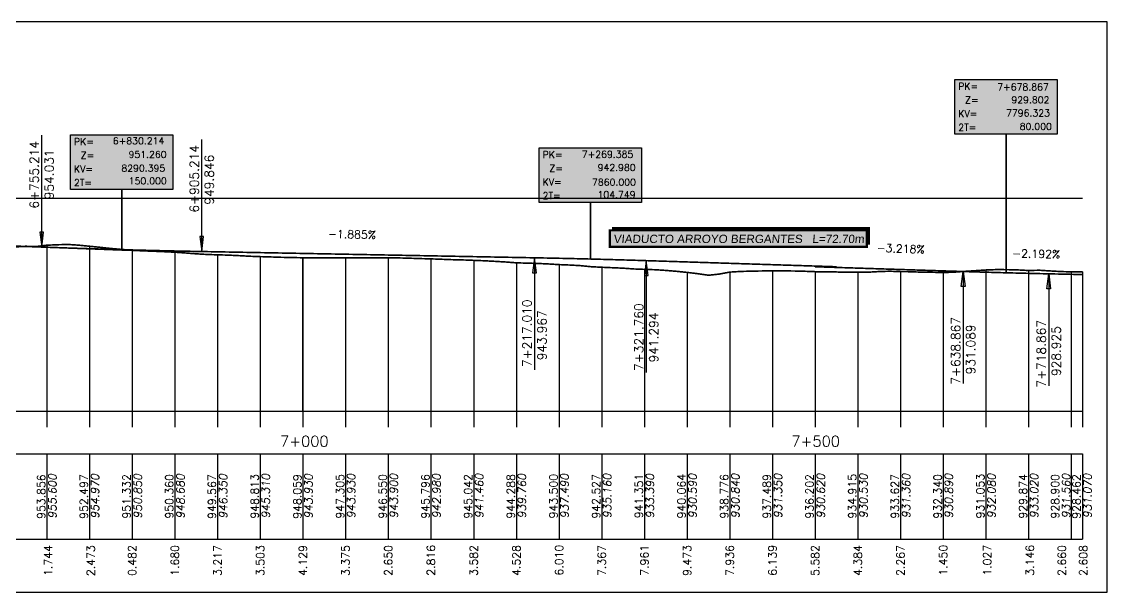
# Model space of a CAD drawing. Header units: metres. Extents: x 750563 to 756046, y 4495933 to 4497284.
# Drawn here: x 755842.5 to 756046, y 4496207.5 to 4496314.5 of the extents above; entities that cross this region are included whole.
import ezdxf
from ezdxf.enums import TextEntityAlignment as Align

# ---------------------------------------------------------------- set-up
doc = ezdxf.new("R2010")
doc.units = ezdxf.units.M
doc.layers.add('00_HOJAS', color=250, linetype='Continuous', plot=False)
for name, color, linetype in [('CARTELES', 160, 'Continuous'), ('L40', 5, 'Continuous'), ('L60', 252, 'Continuous'), ('M999L61', 36, 'Continuous'), ('M999L62', 160, 'Continuous'), ('R0', 7, 'Continuous'), ('R4', 7, 'Continuous'), ('S1060', 7, 'Continuous'), ('S558', 36, 'Continuous'), ('S559', 160, 'Continuous'), ('S561', 90, 'Continuous'), ('S562', 10, 'Continuous'), ('S901', 7, 'Continuous')]:
    doc.layers.add(name, color=color, linetype=linetype)
doc.layers.add('SOMBREADOS', color=7, linetype='Continuous', true_color=0xf2ecd9)
doc.styles.add('ARIAL', font='arial.ttf', dxfattribs={"oblique": 5.0006})
doc.styles.get("Standard").update_dxf_attribs({"font": 'simplex.shx'})

msp = doc.modelspace()

# ---------------------------------------------------------------- hatches: boundary and pattern name
at = {"layer": 'CARTELES'}
msp.add_hatch(color=255, dxfattribs=at).paths.add_polyline_path([(755952.75846, 4496275.40666), (756000.90991, 4496275.40666), (756000.90991, 4496272.28165), (755952.75846, 4496272.28165)])
at = {"layer": 'SOMBREADOS'}
for points in [[(756027.01956, 4496267.41347), (756027.01956, 4496293.44721), (756018.82756, 4496293.44721), (756017.41956, 4496293.44721), (756017.41956, 4496303.68721), (756036.61956, 4496303.68721), (756036.61956, 4496293.44721), (756027.01956, 4496293.44721)], [(755861.28909, 4496271.70497), (755861.28909, 4496283.07731), (755853.09709, 4496283.07731), (755851.68909, 4496283.07731), (755851.68909, 4496293.31731), (755870.88909, 4496293.31731), (755870.88909, 4496283.07731), (755861.28909, 4496283.07731)], [(755949.12308, 4496270.04872), (755949.12308, 4496280.62901), (755940.93108, 4496280.62901), (755939.52308, 4496280.62901), (755939.52308, 4496290.86901), (755958.72308, 4496290.86901), (755958.72308, 4496280.62901), (755949.12308, 4496280.62901)]]:
    msp.add_hatch(color=256, dxfattribs=at).paths.add_polyline_path(points)

# ---------------------------------------------------------------- linework, layer by layer
at = {"layer": '00_HOJAS'}
msp.add_lwpolyline([(756045.99128, 4496314.54099), (755664.9913, 4496314.54099), (755664.9913, 4496207.48814), (756045.99128, 4496207.48814)], close=True, dxfattribs=at)
at = {"layer": 'CARTELES', "color": 3, "const_width": 0.41667}
msp.add_lwpolyline([(755953.17513, 4496275.82332), (756001.32658, 4496275.82332), (756001.32658, 4496272.69832)], dxfattribs=at)
msp.add_lwpolyline([(755952.75846, 4496275.40666), (756000.90991, 4496275.40666), (756000.90991, 4496272.28165), (755952.75846, 4496272.28165)], close=True, dxfattribs=at)
at = {"layer": 'L40'}
for points in [[(755846.28909, 4496272.25917), (755846.28909, 4496272.25917), (755861.28909, 4496271.70497), (755876.28909, 4496271.42226)], [(755938.64822, 4496270.24648), (755938.64822, 4496270.24648), (755949.12308, 4496270.04872), (755959.59793, 4496269.71181)], [(756019.01956, 4496267.67079), (756019.01956, 4496267.67079), (756027.01956, 4496267.41347), (756035.01956, 4496267.23818)]]:
    msp.add_lwpolyline(points, dxfattribs=at)
at = {"layer": 'L60'}
for p, q in [((755695.24612, 4496281.45302), (755995.24612, 4496281.45302)), ((755991.24612, 4496281.45302), (756041.35013, 4496281.45302)), ((755847.24612, 4496272.60732), (755847.24612, 4496241.45302)), ((755855.24612, 4496272.41444), (755855.24612, 4496241.45302)), ((755863.24612, 4496271.64345), (755863.24612, 4496241.45302)), ((755871.24612, 4496271.29237), (755871.24612, 4496241.45302)), ((755879.24612, 4496270.80556), (755879.24612, 4496241.45302)), ((755887.24612, 4496270.46425), (755887.24612, 4496241.45302)), ((755895.24612, 4496241.45302), (755895.24612, 4496270.25185)), ((755895.24612, 4496270.25185), (755895.24612, 4496241.45302)), ((755903.24612, 4496270.23818), (755903.24612, 4496241.45302)), ((755911.24612, 4496270.23573), (755911.24612, 4496241.45302)), ((755919.24612, 4496270.04335), (755919.24612, 4496241.45302)), ((755927.24612, 4496269.76943), (755927.24612, 4496241.45302)), ((755935.24612, 4496269.30116), (755935.24612, 4496241.45302)), ((755943.24612, 4496268.9662), (755943.24612, 4496241.45302)), ((755951.24612, 4496268.46962), (755951.24612, 4496241.45302)), ((755959.24612, 4496268.07362), (755959.24612, 4496241.45302)), ((755967.24612, 4496267.50527), (755967.24612, 4496241.45302)), ((755975.24612, 4496267.56191), (755975.24612, 4496241.45302)), ((755983.24612, 4496267.7953), (755983.24612, 4496241.45302)), ((755991.24612, 4496267.64638), (755991.24612, 4496241.45302)), ((755991.24612, 4496267.58925), (755991.24612, 4496241.45302)), ((755999.24612, 4496267.54042), (755999.24612, 4496241.45302)), ((756007.24612, 4496267.64882), (756007.24612, 4496241.45302)), ((756023.24612, 4496267.96278), (756023.24612, 4496241.45302)), ((756031.24612, 4496267.86122), (756031.24612, 4496241.45302)), ((756039.24612, 4496267.60732), (756039.24612, 4496241.45302)), ((756041.35013, 4496267.61757), (756041.35013, 4496241.45302)), ((756015.24612, 4496267.47597), (756015.24612, 4496241.45302)), ((755695.24612, 4496241.45302), (755995.24612, 4496241.45302)), ((755847.24612, 4496242.45302), (755847.24612, 4496238.45302)), ((755855.24612, 4496242.45302), (755855.24612, 4496238.45302)), ((755863.24612, 4496242.45302), (755863.24612, 4496238.45302)), ((755871.24612, 4496242.45302), (755871.24612, 4496238.45302)), ((755879.24612, 4496242.45302), (755879.24612, 4496238.45302)), ((755887.24612, 4496242.45302), (755887.24612, 4496238.45302)), ((755895.24612, 4496242.45302), (755895.24612, 4496238.45302)), ((755903.24612, 4496242.45302), (755903.24612, 4496238.45302)), ((755911.24612, 4496242.45302), (755911.24612, 4496238.45302)), ((755919.24612, 4496242.45302), (755919.24612, 4496238.45302)), ((755927.24612, 4496242.45302), (755927.24612, 4496238.45302)), ((755935.24612, 4496242.45302), (755935.24612, 4496238.45302)), ((755943.24612, 4496242.45302), (755943.24612, 4496238.45302)), ((755951.24612, 4496242.45302), (755951.24612, 4496238.45302)), ((755959.24612, 4496242.45302), (755959.24612, 4496238.45302)), ((755967.24612, 4496242.45302), (755967.24612, 4496238.45302)), ((755975.24612, 4496242.45302), (755975.24612, 4496238.45302)), ((755983.24612, 4496242.45302), (755983.24612, 4496238.45302)), ((755991.24612, 4496242.45302), (755991.24612, 4496238.45302)), ((755991.24612, 4496242.45302), (755991.24612, 4496238.45302)), ((755991.24612, 4496241.45302), (756041.35013, 4496241.45302)), ((755999.24612, 4496242.45302), (755999.24612, 4496238.45302)), ((756007.24612, 4496242.45302), (756007.24612, 4496238.45302)), ((756015.24612, 4496242.45302), (756015.24612, 4496238.45302)), ((756023.24612, 4496242.45302), (756023.24612, 4496238.45302)), ((756031.24612, 4496242.45302), (756031.24612, 4496238.45302)), ((756039.24612, 4496242.45302), (756039.24612, 4496238.45302)), ((756041.35013, 4496242.45302), (756041.35013, 4496238.45302)), ((755695.24612, 4496233.45302), (755995.24612, 4496233.45302)), ((755847.24612, 4496233.45302), (755847.24612, 4496217.45302)), ((755855.24612, 4496233.45302), (755855.24612, 4496217.45302)), ((755863.24612, 4496233.45302), (755863.24612, 4496217.45302)), ((755871.24612, 4496233.45302), (755871.24612, 4496217.45302)), ((755879.24612, 4496233.45302), (755879.24612, 4496217.45302)), ((755887.24612, 4496233.45302), (755887.24612, 4496217.45302)), ((755895.24612, 4496233.45302), (755895.24612, 4496217.45302)), ((755903.24612, 4496233.45302), (755903.24612, 4496217.45302)), ((755911.24612, 4496233.45302), (755911.24612, 4496217.45302)), ((755919.24612, 4496233.45302), (755919.24612, 4496217.45302)), ((755927.24612, 4496233.45302), (755927.24612, 4496217.45302)), ((755935.24612, 4496233.45302), (755935.24612, 4496217.45302)), ((755943.24612, 4496233.45302), (755943.24612, 4496217.45302)), ((755951.24612, 4496233.45302), (755951.24612, 4496217.45302)), ((755959.24612, 4496233.45302), (755959.24612, 4496217.45302)), ((755967.24612, 4496233.45302), (755967.24612, 4496217.45302)), ((755975.24612, 4496233.45302), (755975.24612, 4496217.45302)), ((755983.24612, 4496233.45302), (755983.24612, 4496217.45302)), ((755991.24612, 4496233.45302), (756041.35013, 4496233.45302)), ((755991.24612, 4496233.45302), (755991.24612, 4496217.45302)), ((755991.24612, 4496233.45302), (755991.24612, 4496217.45302)), ((755999.24612, 4496233.45302), (755999.24612, 4496217.45302)), ((756007.24612, 4496233.45302), (756007.24612, 4496217.45302)), ((756015.24612, 4496233.45302), (756015.24612, 4496217.45302)), ((756023.24612, 4496233.45302), (756023.24612, 4496217.45302)), ((756031.24612, 4496233.45302), (756031.24612, 4496217.45302)), ((756039.24612, 4496233.45302), (756039.24612, 4496217.45302)), ((756041.35013, 4496233.45302), (756041.35013, 4496217.45302)), ((755695.24612, 4496217.45302), (755995.24612, 4496217.45302)), ((755991.24612, 4496217.45302), (756041.35013, 4496217.45302))]:
    msp.add_line(p, q, dxfattribs=at)
at = {"layer": 'M999L61', "const_width": 0.3, "flags": 128}
for points in [[(755841.24612, 4496272.2748), (755843.24612, 4496272.41005), (755845.24612, 4496272.3578), (755847.24612, 4496272.60732), (755849.24612, 4496272.69569), (755851.24612, 4496272.7455), (755853.24612, 4496272.61122), (755855.24612, 4496272.41444), (755857.24612, 4496272.20888), (755859.24612, 4496271.99306), (755861.24612, 4496271.82118), (755863.24612, 4496271.64345), (755865.24612, 4496271.54677), (755867.24612, 4496271.47304), (755869.24612, 4496271.39052), (755871.24612, 4496271.29237), (755873.24612, 4496271.14882), (755875.24612, 4496270.99111), (755877.24612, 4496270.87001), (755879.24612, 4496270.80556), (755881.24612, 4496270.74452), (755883.24612, 4496270.6498), (755885.24612, 4496270.53505), (755887.24612, 4496270.46425), (755889.24612, 4496270.40468), (755891.24612, 4496270.33486), (755893.24612, 4496270.2953), (755895.24612, 4496270.25185), (755897.24612, 4496270.24208), (755899.24612, 4496270.24208), (755901.24612, 4496270.24062), (755903.24612, 4496270.23818), (755905.24612, 4496270.23622), (755907.24612, 4496270.23671), (755909.24612, 4496270.23818), (755911.24612, 4496270.23573), (755913.24612, 4496270.2206), (755915.24612, 4496270.16396), (755917.24612, 4496270.09755), (755919.24612, 4496270.04335), (755921.24612, 4496269.96816), (755923.24612, 4496269.89198), (755925.24612, 4496269.84316), (755927.24612, 4496269.76943), (755929.24612, 4496269.68837), (755931.24612, 4496269.57753), (755933.24612, 4496269.45888), (755935.24612, 4496269.30116), (755937.24612, 4496269.24111), (755939.24612, 4496269.18349), (755941.24612, 4496269.09218), (755943.24612, 4496268.9662), (755945.24612, 4496268.8871), (755947.24612, 4496268.77431), (755949.24612, 4496268.57558), (755951.24612, 4496268.46962), (755953.24612, 4496268.38417), (755955.24612, 4496268.29872), (755957.24612, 4496268.15175), (755959.24612, 4496268.07362), (755961.24612, 4496268.00771), (755963.24612, 4496267.87782), (755965.24612, 4496267.70839), (755967.24612, 4496267.50527), (755969.24612, 4496267.26161), (755971.24612, 4496266.96913), (755973.24612, 4496267.18691), (755975.24612, 4496267.56191), (755977.24612, 4496267.683), (755979.24612, 4496267.73671), (755981.24612, 4496267.77431), (755983.24612, 4496267.7953), (755985.24612, 4496267.79726), (755987.24612, 4496267.76698), (755989.24612, 4496267.71718), (755991.24612, 4496267.64638), (755993.24612, 4496267.61366), (755995.24612, 4496267.58925)], [(755991.24612, 4496267.58925), (755993.24612, 4496267.57655), (755995.24612, 4496267.57997), (755997.24612, 4496267.54433), (755999.24612, 4496267.54042), (756001.24612, 4496267.54677), (756003.24612, 4496267.66786), (756005.24612, 4496267.72402), (756007.24612, 4496267.64882), (756009.24612, 4496267.63222), (756011.24612, 4496267.53993), (756013.24612, 4496267.5248), (756015.24612, 4496267.47597), (756017.24612, 4496267.54579), (756019.24612, 4496267.70107), (756021.24612, 4496267.82558), (756023.24612, 4496267.96278), (756025.24612, 4496268.03505), (756027.24612, 4496268.0204), (756029.24612, 4496267.96962), (756031.24612, 4496267.86122), (756033.24612, 4496267.91054), (756035.24612, 4496267.78212), (756037.24612, 4496267.66737), (756039.24612, 4496267.60732), (756041.24612, 4496267.61611), (756041.35013, 4496267.61757)]]:
    msp.add_lwpolyline(points, dxfattribs=at)
at = {"layer": 'M999L62', "const_width": 0.3, "flags": 128}
for points in [[(755695.24612, 4496277.83974), (755846.28909, 4496272.25917), (755847.25662, 4496272.22353), (755848.2244, 4496272.18886), (755849.19217, 4496272.15468), (755850.15994, 4496272.1205), (755851.12772, 4496272.0873), (755852.09549, 4496272.05507), (755853.06326, 4496272.02284), (755854.03104, 4496271.99111), (755854.99857, 4496271.96034), (755855.96634, 4496271.93007), (755856.93411, 4496271.90028), (755857.90189, 4496271.87099), (755858.86966, 4496271.84218), (755859.83743, 4496271.81386), (755860.80521, 4496271.78652), (755861.77298, 4496271.75966), (755862.74051, 4496271.7328), (755863.70828, 4496271.70693), (755864.67606, 4496271.68202), (755865.64383, 4496271.65712), (755866.6116, 4496271.63271), (755867.57938, 4496271.60927), (755868.54715, 4496271.58632), (755869.51492, 4496271.56386), (755870.48245, 4496271.54189), (755871.45023, 4496271.5204), (755872.418, 4496271.49989), (755873.38577, 4496271.47939), (755874.35355, 4496271.45986), (755875.32132, 4496271.44081), (755876.28909, 4496271.42226), (755938.64822, 4496270.24648), (755939.64578, 4496270.22743), (755940.64334, 4496270.20741), (755941.6409, 4496270.18739), (755942.6387, 4496270.16591), (755943.63626, 4496270.14443), (755944.63382, 4496270.12196), (755945.63138, 4496270.0995), (755946.62918, 4496270.07558), (755947.62674, 4496270.05165), (755948.6243, 4496270.02675), (755949.62186, 4496270.00136), (755950.61942, 4496269.97499), (755951.61722, 4496269.94862), (755952.61478, 4496269.92128), (755953.61233, 4496269.89296), (755954.60989, 4496269.86464), (755955.6077, 4496269.83534), (755956.60525, 4496269.80507), (755957.60281, 4496269.7748), (755958.60037, 4496269.74355), (755959.59793, 4496269.71181), (755995.24612, 4496268.56484)], [(755991.24612, 4496268.56484), (756019.01956, 4496267.67079), (756019.96097, 4496267.64101), (756020.90189, 4496267.61122), (756021.84329, 4496267.58241), (756022.78421, 4496267.55409), (756023.72562, 4496267.52675), (756024.66653, 4496267.49941), (756025.60794, 4496267.47255), (756026.54886, 4496267.44667), (756027.49026, 4496267.42128), (756028.43118, 4496267.39638), (756029.37259, 4496267.37196), (756030.31351, 4496267.34853), (756031.25491, 4496267.32509), (756032.19632, 4496267.30263), (756033.13724, 4496267.28066), (756034.07864, 4496267.25917), (756035.01956, 4496267.23818), (756041.35013, 4496267.0995)]]:
    msp.add_lwpolyline(points, dxfattribs=at)
at = {"layer": 'S1060', "flags": 128}
for points in [[(755846.28909, 4496272.25917), (755846.28909, 4496293.25917)], [(755876.28909, 4496271.42226), (755876.28909, 4496292.42226)], [(755846.28909, 4496272.25917), (755846.63909, 4496275.05917), (755845.93909, 4496275.05917), (755846.28909, 4496272.25917)], [(755876.28909, 4496271.42226), (755876.63909, 4496274.22226), (755875.93909, 4496274.22226), (755876.28909, 4496271.42226)], [(755938.64822, 4496270.24648), (755938.29822, 4496267.44648), (755938.99822, 4496267.44648), (755938.64822, 4496270.24648)], [(755938.64822, 4496270.24648), (755938.64822, 4496249.24648)], [(755959.59793, 4496269.71181), (755959.24793, 4496266.91181), (755959.94793, 4496266.91181), (755959.59793, 4496269.71181)], [(755959.59793, 4496269.71181), (755959.59793, 4496248.71181)], [(756018.98491, 4496267.67191), (756019.33491, 4496264.87191), (756018.63491, 4496264.87191), (756018.98491, 4496267.67191)], [(756018.98491, 4496267.67191), (756018.98491, 4496246.67191)], [(756035.01956, 4496267.23818), (756035.36956, 4496264.43818), (756034.66956, 4496264.43818), (756035.01956, 4496267.23818)], [(756035.01956, 4496267.23818), (756035.01956, 4496246.23818)]]:
    msp.add_lwpolyline(points, dxfattribs=at)
at = {"layer": 'S901', "color": 3, "const_width": 0.064, "flags": 128}
for points in [[(756027.01956, 4496267.41347), (756027.01956, 4496293.44721), (756018.82756, 4496293.44721), (756017.41956, 4496293.44721), (756017.41956, 4496303.68721), (756036.61956, 4496303.68721), (756036.61956, 4496293.44721), (756027.01956, 4496293.44721), (756027.01956, 4496267.41347)], [(755861.28909, 4496271.70497), (755861.28909, 4496283.07731), (755853.09709, 4496283.07731), (755851.68909, 4496283.07731), (755851.68909, 4496293.31731), (755870.88909, 4496293.31731), (755870.88909, 4496283.07731), (755861.28909, 4496283.07731), (755861.28909, 4496271.70497)], [(755949.12308, 4496270.04872), (755949.12308, 4496280.62901), (755940.93108, 4496280.62901), (755939.52308, 4496280.62901), (755939.52308, 4496290.86901), (755958.72308, 4496290.86901), (755958.72308, 4496280.62901), (755949.12308, 4496280.62901), (755949.12308, 4496270.04872)]]:
    msp.add_lwpolyline(points, dxfattribs=at)
at = {"layer": 'S901', "color": 7, "flags": 128}
for points in [[(756027.01956, 4496267.41347), (756027.01956, 4496293.44721), (756018.82756, 4496293.44721), (756017.41956, 4496293.44721), (756017.41956, 4496303.68721), (756036.61956, 4496303.68721), (756036.61956, 4496293.44721), (756027.01956, 4496293.44721), (756027.01956, 4496267.41347)], [(756027.01956, 4496267.41347), (756027.01956, 4496293.44721), (756018.82756, 4496293.44721), (756017.41956, 4496293.44721), (756017.41956, 4496303.68721), (756036.61956, 4496303.68721), (756036.61956, 4496293.44721), (756027.01956, 4496293.44721), (756027.01956, 4496267.41347)], [(755861.28909, 4496271.70497), (755861.28909, 4496283.07731), (755853.09709, 4496283.07731), (755851.68909, 4496283.07731), (755851.68909, 4496293.31731), (755870.88909, 4496293.31731), (755870.88909, 4496283.07731), (755861.28909, 4496283.07731), (755861.28909, 4496271.70497)], [(755861.28909, 4496271.70497), (755861.28909, 4496283.07731), (755853.09709, 4496283.07731), (755851.68909, 4496283.07731), (755851.68909, 4496293.31731), (755870.88909, 4496293.31731), (755870.88909, 4496283.07731), (755861.28909, 4496283.07731), (755861.28909, 4496271.70497)], [(755949.12308, 4496270.04872), (755949.12308, 4496280.62901), (755940.93108, 4496280.62901), (755939.52308, 4496280.62901), (755939.52308, 4496290.86901), (755958.72308, 4496290.86901), (755958.72308, 4496280.62901), (755949.12308, 4496280.62901), (755949.12308, 4496270.04872)], [(755949.12308, 4496270.04872), (755949.12308, 4496280.62901), (755940.93108, 4496280.62901), (755939.52308, 4496280.62901), (755939.52308, 4496290.86901), (755958.72308, 4496290.86901), (755958.72308, 4496280.62901), (755949.12308, 4496280.62901), (755949.12308, 4496270.04872)]]:
    msp.add_lwpolyline(points, dxfattribs=at)

# ---------------------------------------------------------------- texts
at = {"color": 3, "insert": (755953.44276, 4496274.57474), "char_height": 1.5625, "width": 49.1705673, "attachment_point": 1, "style": 'ARIAL'}
msp.add_mtext('VIADUCTO ARROYO BERGANTES   L=72.70m', dxfattribs=at)
at = {"layer": 'R0', "color": 7}
for s, p in [('7+678.867', (756025.37847, 4496301.64309)), ('929.802', (756028.01249, 4496299.23041)), ('7796.323', (756027.01946, 4496296.77712)), ('80.000', (756029.57185, 4496294.2424)), ('6+830.214', (755859.62018, 4496291.54314)), ('951.260', (755862.5631, 4496288.9946)), ('7+269.385', (755947.50486, 4496289.00334)), ('8290.395', (755861.22086, 4496286.41312)), ('942.980', (755950.47391, 4496286.54124)), ('150.000', (755862.60094, 4496284.02953)), ('7860.000', (755949.42308, 4496283.78802)), ('104.749', (755950.44956, 4496281.45044))]:
    msp.add_text(s, height=1.28, dxfattribs=at).set_placement(p)
for s, height, rotation, p in [('6+755.214', 1.68, 90, (755845.72909, 4496279.48317)), ('954.031', 1.68, 90, (755848.52909, 4496281.21917)), ('6+905.214', 1.68, 90, (755875.72909, 4496278.73026)), ('949.846', 1.68, 90, (755878.52909, 4496280.21426)), ('-1.885%', 1.5, 358.9198536, (755899.93873, 4496273.97651)), ('-3.218%', 1.5, 358.1567864, (756002.74671, 4496271.35936)), ('-2.192%', 1.5, 358.7442776, (756028.16153, 4496270.33369)), ('7+217.010', 1.68, 90, (755938.08822, 4496249.75048)), ('7+321.760', 1.68, 90, (755959.03793, 4496249.03381)), ('943.967', 1.68, 90, (755940.88822, 4496251.03848)), ('941.294', 1.68, 90, (755961.83793, 4496250.61581)), ('7+638.867', 1.68, 90, (756018.42491, 4496246.45191)), ('931.089', 1.68, 90, (756021.22491, 4496248.37791)), ('7+718.867', 1.68, 90, (756034.45956, 4496245.90618)), ('928.925', 1.68, 90, (756037.25956, 4496248.06018))]:
    msp.add_text(s, height=height, rotation=rotation, dxfattribs=at).set_placement(p)
at = {"layer": 'R0', "color": 1}
for s, p in [('7+000', (755890.96284, 4496234.82802)), ('7+500', (755986.8001, 4496234.82802))]:
    msp.add_text(s, height=2, dxfattribs=at).set_placement(p)
at = {"layer": 'R4', "color": 3}
for s, p in [('PK=', (756018.05956, 4496301.76721)), ('PK=', (756018.05956, 4496301.76721)), ('Z=', (756019.33956, 4496299.20721)), ('Z=', (756019.33956, 4496299.20721)), ('KV=', (756018.05956, 4496296.64721)), ('KV=', (756018.05956, 4496296.64721)), ('2T=', (756018.05956, 4496294.08721)), ('2T=', (756018.05956, 4496294.08721)), ('PK=', (755852.32909, 4496291.39731)), ('PK=', (755852.32909, 4496291.39731)), ('Z=', (755853.60909, 4496288.83731)), ('Z=', (755853.60909, 4496288.83731)), ('PK=', (755940.16308, 4496288.94901)), ('PK=', (755940.16308, 4496288.94901)), ('KV=', (755852.32909, 4496286.27731)), ('KV=', (755852.32909, 4496286.27731)), ('Z=', (755941.44308, 4496286.38901)), ('Z=', (755941.44308, 4496286.38901)), ('2T=', (755852.32909, 4496283.71731)), ('2T=', (755852.32909, 4496283.71731)), ('KV=', (755940.16308, 4496283.82901)), ('KV=', (755940.16308, 4496283.82901)), ('2T=', (755940.16308, 4496281.26901)), ('2T=', (755940.16308, 4496281.26901))]:
    msp.add_text(s, height=1.28, dxfattribs=at).set_placement(p)
at = {"layer": 'S558', "oblique": 10}
for s, p in [('955.600', (755848.28456, 4496225.51702)), ('954.970', (755856.28456, 4496225.50102)), ('950.850', (755864.28456, 4496225.51702)), ('948.680', (755872.28456, 4496225.50502)), ('946.350', (755880.28456, 4496225.50102)), ('945.310', (755888.28456, 4496225.53302)), ('943.930', (755896.28456, 4496225.50502)), ('943.930', (755904.28456, 4496225.54102)), ('943.900', (755912.28456, 4496225.56102)), ('942.980', (755920.28456, 4496225.54102)), ('941.460', (755928.28456, 4496225.57302)), ('939.760', (755936.28456, 4496225.54102)), ('937.490', (755944.28456, 4496225.54102)), ('935.160', (755952.28456, 4496225.56902)), ('933.390', (755960.28456, 4496225.54102)), ('930.590', (755968.28456, 4496225.55702)), ('930.840', (755976.28456, 4496225.56102)), ('931.350', (755984.28456, 4496225.56902)), ('930.620', (755992.28456, 4496225.56102)), ('930.530', (756000.28456, 4496225.55702)), ('931.360', (756008.28456, 4496225.57302)), ('930.890', (756016.28456, 4496225.56102)), ('932.080', (756024.28456, 4496225.56102)), ('933.020', (756032.28456, 4496225.56102)), ('931.560', (756038.28456, 4496225.54902)), ('931.070', (756042.28456, 4496225.57302))]:
    msp.add_text(s, height=1.5, rotation=90, dxfattribs=at).set_placement(p, align=Align.MIDDLE)
at = {"layer": 'S559'}
for s, p in [('953.856', (755846.2025, 4496225.44502)), ('952.497', (755854.2025, 4496225.44902)), ('951.332', (755862.2025, 4496225.48102)), ('950.360', (755870.2025, 4496225.48902)), ('949.567', (755878.2025, 4496225.44902)), ('948.813', (755886.2025, 4496225.48502)), ('948.059', (755894.2025, 4496225.46902)), ('947.305', (755902.2025, 4496225.50502)), ('946.550', (755910.2025, 4496225.50102)), ('945.796', (755918.2025, 4496225.48502)), ('945.042', (755926.2025, 4496225.50502)), ('944.288', (755934.2025, 4496225.48902)), ('943.500', (755942.2025, 4496225.52502)), ('942.527', (755950.2025, 4496225.48502)), ('941.351', (755958.2025, 4496225.54902)), ('940.064', (755966.2025, 4496225.52902)), ('938.776', (755974.2025, 4496225.48902)), ('937.489', (755982.2025, 4496225.48902)), ('936.202', (755990.2025, 4496225.50902)), ('934.915', (755998.2025, 4496225.51702)), ('933.627', (756006.2025, 4496225.48902)), ('932.340', (756014.2025, 4496225.50902)), ('931.053', (756022.2025, 4496225.53702)), ('929.874', (756030.2025, 4496225.48902)), ('928.900', (756036.2025, 4496225.50902)), ('928.462', (756040.2025, 4496225.46902))]:
    msp.add_text(s, height=1.5, rotation=90, dxfattribs=at).set_placement(p, align=Align.MIDDLE)
at = {"layer": 'S561'}
for s, p in [('0.482', (755863.24612, 4496213.44102)), ('1.680', (755871.24612, 4496213.47302)), ('3.217', (755879.24612, 4496213.45302)), ('3.503', (755887.24612, 4496213.43702)), ('4.129', (755895.24612, 4496213.45302)), ('3.375', (755903.24612, 4496213.45302)), ('2.650', (755911.24612, 4496213.47302)), ('2.816', (755919.24612, 4496213.48902)), ('3.582', (755927.24612, 4496213.45302)), ('4.528', (755935.24612, 4496213.45302)), ('6.010', (755943.24612, 4496213.52902)), ('7.367', (755951.24612, 4496213.45702)), ('7.961', (755959.24612, 4496213.48902)), ('9.473', (755967.24612, 4496213.45702)), ('7.936', (755975.24612, 4496213.45702)), ('6.139', (755983.24612, 4496213.48902)), ('5.582', (755991.24612, 4496213.44902)), ('4.384', (755999.24612, 4496213.45702)), ('2.267', (756007.24612, 4496213.45702)), ('1.450', (756015.24612, 4496213.50502))]:
    msp.add_text(s, height=1.5, rotation=90, dxfattribs=at).set_placement(p, align=Align.MIDDLE)
at = {"layer": 'S562'}
for s, p in [('1.744', (755847.48612, 4496213.44902)), ('2.473', (755855.48612, 4496213.41702)), ('1.027', (756023.48612, 4496213.50502)), ('3.146', (756031.48612, 4496213.48502)), ('2.660', (756037.48612, 4496213.45302)), ('2.608', (756041.48612, 4496213.45302))]:
    msp.add_text(s, height=1.5, rotation=90, dxfattribs=at).set_placement(p, align=Align.MIDDLE)

doc.saveas('drawing.dxf')
